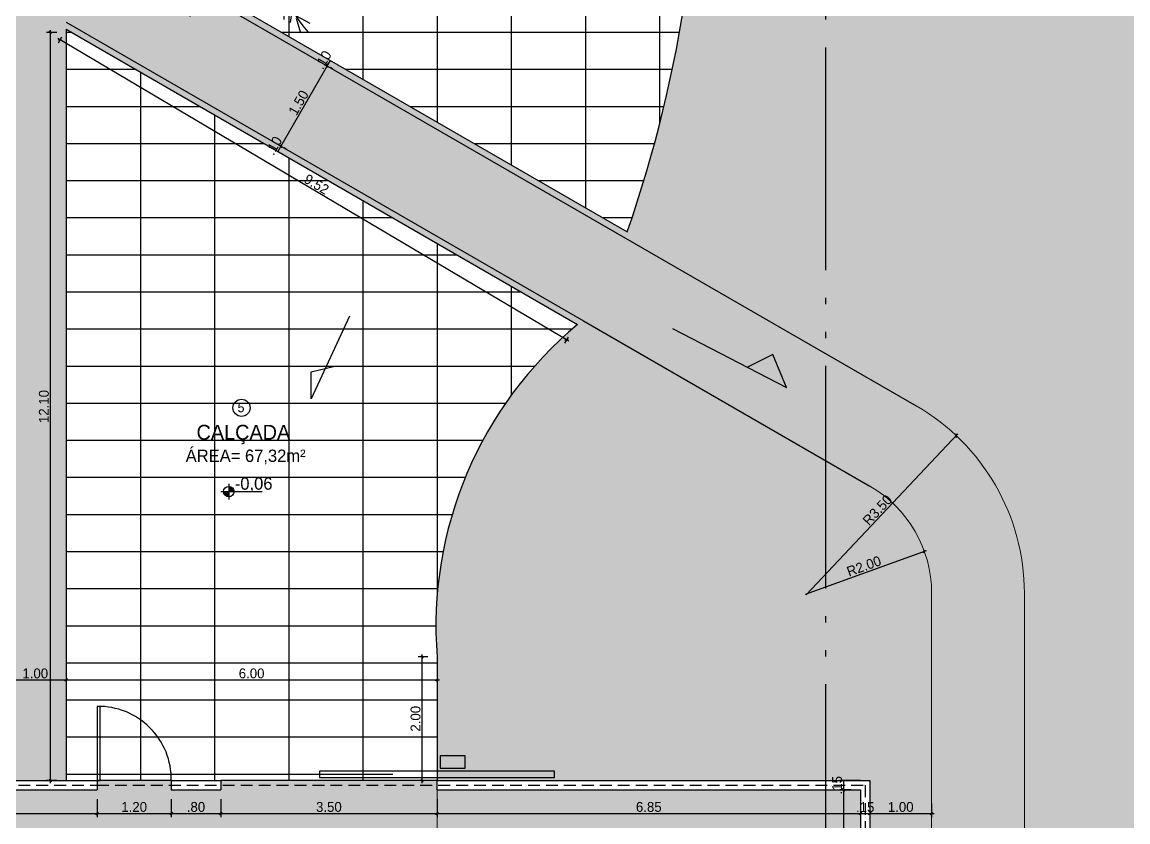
# Model space of a CAD drawing. Header units: feet. Extents: x 1734 to 1931, y 883 to 1088.
# Drawn here: x 1754.73 to 1772.62, y 894.96 to 907.9 of the extents above; entities that cross this region are included whole.
import ezdxf

# ---------------------------------------------------------------- set-up
doc = ezdxf.new("R2010")
doc.units = ezdxf.units.FT
doc.header["$LTSCALE"] = 0.3
doc.header["$MEASUREMENT"] = 0
doc.header["$PDMODE"] = 32
doc.header["$PDSIZE"] = 0.1
for name, pattern in [('ACAD_ISO05W100', [33, 24, -3, 0, -3, 0, -3]), ('DASHED2', [0.375, 0.25, -0.125]), ('HIDDEN', [9.525, 6.35, -3.175])]:
    doc.linetypes.add(name, pattern=pattern)
doc.layers.get('0').update_dxf_attribs({"linetype": 'CONTINUOUS'})
doc.layers.get('Defpoints').update_dxf_attribs({"linetype": 'CONTINUOUS'})
for name, color, linetype in [('1', 1, 'CONTINUOUS'), ('2', 44, 'CONTINUOUS'), ('3', 3, 'CONTINUOUS'), ('4.', 4, 'CONTINUOUS'), ('Cotas', 1, 'CONTINUOUS'), ('demolição', 140, 'DASHED2'), ('LAYOUT 2', 1, 'CONTINUOUS'), ('LOTE', 5, 'CONTINUOUS'), ('projecao', 8, 'HIDDEN'), ('Texto', 44, 'CONTINUOUS')]:
    doc.layers.add(name, color=color, linetype=linetype)
doc.styles.add('ROMANS', font='romans')
doc.styles.add('style1', font='GOTHIC.TTF')
doc.styles.add('TP', font='arial.ttf', dxfattribs={"height": 0.1})
doc.dimstyles.new('ESC-100', dxfattribs={"dimtxt": 0.16, "dimasz": 0.04, "dimexe": 0.06, "dimexo": 0.15, "dimgap": 0.02, "dimtad": 1, "dimzin": 4, "dimdsep": 46, "dimtxsty": 'style1', "dimblk": 'OBLIQUE', "dimcen": 0.01, "dimdle": 0.04, "dimclrd": 14, "dimclre": 14, "dimclrt": 2, "dimazin": 0, "dimtfac": 1, "dimtix": 1, "dimtmove": 2, "dimatfit": 0, "dimldrblk": 'OPEN90', "dimfxl": 1, "dimtolj": 1, "dimtzin": 4, "dimlwd": -1, "dimlwe": -1, "dimarcsym": 0})

# ---------------------------------------------------------------- blocks, each defined once
blk = doc.blocks.new('planta 7')
at = {"color": 0}
for p, q in [((347.66, 294.69), (353.36, 307.49)), ((353.36, 307.49), (350.1, 295.85)), ((354.17, 298.18), (359.06, 305.74)), ((341.55, 289.45), (346.84, 304)), ((346.84, 304), (343.59, 291.78)), ((359.06, 299.92), (363.13, 304.58)), ((295.55, 294.11), (289.85, 297.01)), ((299.21, 294.69), (294.73, 298.76)), ((303.69, 291.78), (300.03, 300.5)), ((304.1, 299.34), (307.35, 290.03)), ((308.17, 290.61), (304.1, 299.34)), ((309.39, 297.6), (311.02, 287.71)), ((312.24, 287.71), (309.39, 297.6)), ((316.31, 295.85), (314.68, 285.38)), ((316.31, 284.22), (316.31, 295.85)), ((336.67, 281.31), (338.7, 298.18)), ((338.7, 298.18), (339.11, 285.96)), ((354.58, 297.6), (363.13, 297.6)), ((361.5, 300.5), (368.01, 299.92)), ((363.13, 297.6), (361.5, 300.5)), ((295.14, 293.52), (285.78, 292.36)), ((294.73, 290.61), (302.88, 291.78)), ((304.1, 291.2), (294.73, 290.61)), ((322.01, 292.36), (319.57, 280.72)), ((321.2, 278.98), (322.01, 292.36)), ((332.59, 294.11), (334.22, 277.82)), ((332.59, 276.65), (332.59, 294.11)), ((342.77, 289.45), (353.76, 291.2)), ((353.76, 291.2), (344.4, 291.2)), ((348.06, 294.11), (359.46, 294.69)), ((299.21, 287.12), (308.17, 289.45)), ((310.2, 287.71), (299.21, 287.12)), ((328.12, 288.29), (323.23, 275.49)), ((324.45, 273.16), (328.12, 288.29)), ((302.06, 283.63), (312.65, 285.96)), ((315.5, 284.22), (302.06, 283.63)), ((331.37, 282.47), (326.49, 269.67)), ((326.89, 267.34), (331.37, 282.47)), ((328.12, 285.96), (330.97, 270.84)), ((329.74, 266.76), (328.12, 285.96)), ((337.48, 283.63), (350.1, 285.38)), ((350.1, 285.38), (340.33, 285.96)), ((304.5, 280.14), (318.75, 280.72)), ((319.97, 278.4), (304.5, 280.14)), ((333, 276.65), (346.84, 281.31)), ((346.84, 281.31), (333.41, 278.98)), ((305.73, 276.65), (322.82, 275.49)), ((324.04, 273.16), (305.73, 276.65)), ((310.2, 272), (325.67, 269.67)), ((326.89, 266.76), (310.2, 272)), ((347.66, 276.65), (329.34, 266.76)), ((330.97, 262.69), (346.03, 272)), ((331.78, 270.84), (347.66, 276.65)), ((346.03, 272), (336.26, 263.85)), ((343.18, 264.44), (359.06, 273.16)), ((359.06, 273.16), (347.66, 264.44)), ((310.66, 267.96), (322.32, 261.21)), ((324.52, 261.21), (310.66, 267.96)), ((353.76, 263.27), (366.79, 270.84)), ((366.79, 270.84), (357.02, 263.27)), ((301.2, 262.56), (310.03, 258.95)), ((312.55, 259.4), (301.2, 262.56)), ((304.35, 264.81), (316.33, 260.75)), ((318.54, 260.75), (304.35, 264.81)), ((341.14, 251.06), (334.22, 263.27)), ((340.74, 263.85), (348.47, 249.89)), ((348.47, 249.89), (343.18, 263.85)), ((350.1, 263.85), (354.58, 249.31)), ((354.58, 249.31), (352.14, 263.85)), ((356.21, 262.69), (360.28, 250.47)), ((360.28, 250.47), (357.83, 262.69)), ((361.5, 262.11), (372.49, 265.02)), ((372.49, 265.02), (363.94, 261.53)), ((295.53, 261.21), (303.72, 257.15)), ((306.24, 258.05), (295.53, 261.21)), ((306.87, 258.05), (299.94, 251.3)), ((312.86, 259.4), (306.56, 253.55)), ((306.56, 253.55), (310.34, 258.95)), ((312.55, 254.45), (316.33, 260.75)), ((318.54, 260.3), (312.55, 254.45)), ((328.12, 260.36), (315.5, 248.73)), ((315.5, 248.73), (329.74, 258.62)), ((324.84, 261.66), (317.91, 253.55)), ((317.91, 253.55), (322.32, 260.75)), ((329.34, 260.36), (343.59, 254.55)), ((343.59, 254.55), (330.15, 258.04)), ((332.59, 262.11), (341.14, 251.06)), ((361.91, 260.95), (364.35, 248.73)), ((364.35, 248.73), (363.53, 260.36)), ((366.79, 259.2), (368.01, 248.15)), ((368.01, 248.15), (368.42, 258.04)), ((368.42, 259.2), (376.56, 260.95)), ((292.69, 253.55), (283.87, 254)), ((287.65, 257.15), (297.1, 255.35)), ((299.31, 255.8), (287.65, 257.15)), ((298.68, 255.35), (294.58, 249.49)), ((294.58, 249.49), (296.47, 254.9)), ((299.94, 251.3), (303.09, 257.15)), ((330.56, 255.13), (319.16, 244.07)), ((330.97, 255.13), (342.77, 251.06)), ((371.27, 256.87), (371.68, 247.57)), ((372.08, 256.87), (379.82, 256.87)), ((375.34, 253.96), (375.34, 246.4)), ((376.56, 253.96), (380.63, 252.22)), ((284.5, 248.59), (278.19, 246.79)), ((285.44, 248.59), (282.29, 242.74)), ((288.59, 250.4), (282.61, 251.3)), ((292.69, 252.65), (287.65, 246.34)), ((287.65, 246.34), (288.91, 250.85)), ((319.16, 244.07), (331.78, 252.22)), ((332.59, 248.73), (321.6, 238.84)), ((342.77, 251.06), (331.78, 251.64)), ((333, 249.31), (343.99, 244.07)), ((378.6, 250.47), (378.6, 246.4)), ((321.6, 238.84), (333.82, 246.4)), ((343.99, 244.07), (333.82, 246.4)), ((334.63, 242.91), (323.64, 231.86)), ((323.64, 231.86), (335.04, 241.17)), ((335.04, 242.33), (346.44, 239.42)), ((346.44, 239.42), (335.04, 240.58)), ((335.85, 237.09), (326.08, 226.62)), ((326.08, 226.62), (336.67, 234.77)), ((336.26, 237.09), (347.66, 233.6)), ((347.66, 233.6), (337.07, 234.77)), ((337.48, 230.11), (329.74, 221.39)), ((337.89, 230.69), (346.84, 227.79)), ((338.29, 226.62), (333, 219.06)), ((338.29, 227.79), (347.25, 224.88)), ((338.7, 224.3), (347.25, 222.55)), ((338.7, 221.39), (335.04, 214.99)), ((339.11, 221.39), (345.21, 219.06)), ((339.11, 217.9), (337.48, 212.08)), ((339.92, 217.9), (343.59, 214.99))]:
    blk.add_line(p, q, dxfattribs=at)
for centre, radius, start, end in [((376.48, 255.23), 48.23, 103.1598, 172.8828), ((288.02, 253.26), 41.37, 11.0675, 94.0085), ((345.92, 219.16), 45.46, 39.604, 112.3619), ((326.94, 185.75), 75.48, 88.7203, 129.9117), ((124.92, 189.01), 216.42, 5.649, 19.4873)]:
    blk.add_arc(centre, radius, start, end, dxfattribs=at)
blk = doc.blocks.new('_Oblique')
at = {"color": 0, "linetype": 'ByBlock', "lineweight": -2}
blk.add_line((-0.5, -0.5), (0.5, 0.5), dxfattribs=at)
blk = doc.blocks.new('*D160')
at = {"layer": 'Cotas', "color": 14, "linetype": 'Continuous', "transparency": 16777216}
blk.add_line((1767.414, 898.633), (1769.868, 901.239), dxfattribs=at)
at = {"layer": 'Defpoints', "color": 0, "linetype": 'Continuous', "transparency": 16777216}
for p in [(1769.841, 901.21), (1767.442, 898.662)]:
    blk.add_point(p, dxfattribs=at)
at = {"layer": 'Cotas', "color": 14, "linetype": 'Continuous', "transparency": 16777216, "xscale": 0.04, "yscale": 0.04, "zscale": 0.04, "rotation": 46.72981498361556}
blk.add_blockref('_Oblique', (1769.841, 901.21), dxfattribs=at)
at = {"layer": 'Cotas', "color": 2, "linetype": 'Continuous', "transparency": 16777216, "insert": (1768.566, 900.007), "char_height": 0.16, "attachment_point": 5, "rotation": 46.7298, "style": 'style1'}
blk.add_mtext('\\A1;R3.50', dxfattribs=at)
blk = doc.blocks.new('_Open90')
at = {"color": 0, "linetype": 'ByBlock', "lineweight": -2}
for p, q in [((0, 0), (-1, 0)), ((-0.5, 0.5), (0, 0)), ((0, 0), (-0.5, -0.5))]:
    blk.add_line(p, q, dxfattribs=at)
blk = doc.blocks.new('*D161')
at = {"layer": 'Cotas', "color": 14, "linetype": 'Continuous', "transparency": 16777216}
blk.add_line((1767.404, 898.648), (1769.361, 899.353), dxfattribs=at)
at = {"layer": 'Defpoints', "color": 0, "linetype": 'Continuous', "transparency": 16777216}
for p in [(1769.323, 899.34), (1767.442, 898.662)]:
    blk.add_point(p, dxfattribs=at)
at = {"layer": 'Cotas', "color": 14, "linetype": 'Continuous', "transparency": 16777216, "xscale": 0.04, "yscale": 0.04, "zscale": 0.04, "rotation": 19.82346587252653}
blk.add_blockref('_Oblique', (1769.323, 899.34), dxfattribs=at)
at = {"layer": 'Cotas', "color": 2, "linetype": 'Continuous', "transparency": 16777216, "insert": (1768.347, 899.099), "char_height": 0.16, "attachment_point": 5, "rotation": 19.8235, "style": 'style1'}
blk.add_mtext('\\A1;R2.00', dxfattribs=at)
blk = doc.blocks.new('*D192')
at = {"layer": 'Cotas', "color": 14, "transparency": 16777216}
for p, q in [((1754.402, 897.26), (1755.482, 897.26)), ((1754.442, 897.302), (1754.442, 897.2)), ((1755.442, 897.302), (1755.442, 897.2))]:
    blk.add_line(p, q, dxfattribs=at)
at = {"layer": 'Defpoints', "color": 0, "transparency": 16777216}
for p in [(1754.442, 897.452), (1755.442, 897.452), (1755.442, 897.26)]:
    blk.add_point(p, dxfattribs=at)
at = {"layer": 'Cotas', "color": 14, "transparency": 16777216, "xscale": 0.04, "yscale": 0.04, "zscale": 0.04, "rotation": 180}
blk.add_blockref('_Oblique', (1754.442, 897.26), dxfattribs=at)
at = {"layer": 'Cotas', "color": 14, "transparency": 16777216, "xscale": 0.04, "yscale": 0.04, "zscale": 0.04}
blk.add_blockref('_Oblique', (1755.442, 897.26), dxfattribs=at)
at = {"layer": 'Cotas', "color": 2, "transparency": 16777216, "insert": (1754.942, 897.364), "char_height": 0.16, "attachment_point": 5, "style": 'style1'}
blk.add_mtext('\\A1;1.00', dxfattribs=at)
blk = doc.blocks.new('*D193')
at = {"layer": 'Cotas', "color": 14, "transparency": 16777216}
for p, q in [((1755.402, 897.26), (1761.482, 897.26)), ((1755.442, 897.302), (1755.442, 897.2)), ((1761.442, 897.302), (1761.442, 897.2))]:
    blk.add_line(p, q, dxfattribs=at)
at = {"layer": 'Defpoints', "color": 0, "transparency": 16777216}
for p in [(1755.442, 897.452), (1761.442, 897.452), (1761.442, 897.26)]:
    blk.add_point(p, dxfattribs=at)
at = {"layer": 'Cotas', "color": 14, "transparency": 16777216, "xscale": 0.04, "yscale": 0.04, "zscale": 0.04, "rotation": 180}
blk.add_blockref('_Oblique', (1755.442, 897.26), dxfattribs=at)
at = {"layer": 'Cotas', "color": 14, "transparency": 16777216, "xscale": 0.04, "yscale": 0.04, "zscale": 0.04}
blk.add_blockref('_Oblique', (1761.442, 897.26), dxfattribs=at)
at = {"layer": 'Cotas', "color": 2, "transparency": 16777216, "insert": (1758.442, 897.364), "char_height": 0.16, "attachment_point": 5, "style": 'style1'}
blk.add_mtext('\\A1;6.00', dxfattribs=at)
blk = doc.blocks.new('*D194')
at = {"layer": 'Cotas', "color": 14, "linetype": 'Continuous', "transparency": 16777216}
for p, q in [((1755.292, 907.731), (1755.126, 907.731)), ((1755.186, 895.591), (1755.186, 907.771)), ((1755.292, 895.631), (1755.126, 895.631))]:
    blk.add_line(p, q, dxfattribs=at)
at = {"layer": 'Defpoints', "color": 0, "linetype": 'Continuous', "transparency": 16777216}
for p in [(1755.186, 907.731), (1755.442, 907.731), (1755.442, 895.631)]:
    blk.add_point(p, dxfattribs=at)
at = {"layer": 'Cotas', "color": 14, "linetype": 'Continuous', "transparency": 16777216, "xscale": 0.04, "yscale": 0.04, "zscale": 0.04}
for p, rotation in [((1755.186, 907.731), 90), ((1755.186, 895.631), 270)]:
    blk.add_blockref('_Oblique', p, dxfattribs=dict(at, rotation=rotation))
at = {"layer": 'Cotas', "color": 2, "linetype": 'Continuous', "transparency": 16777216, "insert": (1755.082, 901.681), "char_height": 0.16, "attachment_point": 5, "rotation": 90, "style": 'style1'}
blk.add_mtext('\\A1;12.10', dxfattribs=at)
blk = doc.blocks.new('*D196')
at = {"layer": 'Cotas', "color": 14, "transparency": 16777216}
for p, q in [((1761.292, 897.631), (1761.138, 897.631)), ((1761.198, 897.671), (1761.198, 895.591)), ((1761.292, 895.631), (1761.138, 895.631))]:
    blk.add_line(p, q, dxfattribs=at)
at = {"layer": 'Defpoints', "color": 0, "transparency": 16777216}
for p in [(1761.442, 897.631), (1761.198, 895.631), (1761.442, 895.631)]:
    blk.add_point(p, dxfattribs=at)
at = {"layer": 'Cotas', "color": 14, "transparency": 16777216, "xscale": 0.04, "yscale": 0.04, "zscale": 0.04}
for p, rotation in [((1761.198, 897.631), 90), ((1761.198, 895.631), 270)]:
    blk.add_blockref('_Oblique', p, dxfattribs=dict(at, rotation=rotation))
at = {"layer": 'Cotas', "color": 2, "transparency": 16777216, "insert": (1761.094, 896.631), "char_height": 0.16, "attachment_point": 5, "rotation": 90, "style": 'style1'}
blk.add_mtext('\\A1;2.00', dxfattribs=at)
blk = doc.blocks.new('*D197')
at = {"layer": 'Cotas', "color": 14, "linetype": 'Continuous', "transparency": 16777216}
for p, q in [((1763.571, 902.74), (1755.306, 907.633)), ((1755.365, 907.655), (1755.31, 907.561)), ((1763.561, 902.802), (1763.506, 902.709))]:
    blk.add_line(p, q, dxfattribs=at)
at = {"layer": 'Defpoints', "color": 0, "linetype": 'Continuous', "transparency": 16777216}
for p in [(1755.341, 907.613), (1755.442, 907.784), (1763.637, 902.931)]:
    blk.add_point(p, dxfattribs=at)
at = {"layer": 'Cotas', "color": 14, "linetype": 'Continuous', "transparency": 16777216, "xscale": 0.04, "yscale": 0.04, "zscale": 0.04}
for p, rotation in [((1755.341, 907.613), 149.3706446532098), ((1763.536, 902.761), 329.3706446532098)]:
    blk.add_blockref('_Oblique', p, dxfattribs=dict(at, rotation=rotation))
at = {"layer": 'Cotas', "color": 2, "linetype": 'Continuous', "transparency": 16777216, "insert": (1759.492, 905.276), "char_height": 0.16, "attachment_point": 5, "rotation": 329.3706, "style": 'style1'}
blk.add_mtext('\\A1;9.52', dxfattribs=at)
blk = doc.blocks.new('*D198')
at = {"layer": 'Cotas', "color": 14, "linetype": 'Continuous', "transparency": 16777216}
for p, q in [((1758.896, 905.859), (1759.686, 907.227)), ((1759.751, 907.143), (1759.718, 907.163)), ((1759.001, 905.844), (1758.968, 905.864))]:
    blk.add_line(p, q, dxfattribs=at)
at = {"layer": 'Defpoints', "color": 0, "linetype": 'Continuous', "transparency": 16777216}
for p in [(1759.621, 907.218), (1759.666, 907.193), (1758.871, 905.919)]:
    blk.add_point(p, dxfattribs=at)
at = {"layer": 'Cotas', "color": 14, "linetype": 'Continuous', "transparency": 16777216, "xscale": 0.04, "yscale": 0.04, "zscale": 0.04}
for p, rotation in [((1759.666, 907.193), 60.00000000000489), ((1758.916, 905.894), 240.0000000000049)]:
    blk.add_blockref('_Oblique', p, dxfattribs=dict(at, rotation=rotation))
at = {"layer": 'Cotas', "color": 2, "linetype": 'Continuous', "transparency": 16777216, "insert": (1759.201, 906.595), "char_height": 0.16, "attachment_point": 5, "rotation": 60, "style": 'style1'}
blk.add_mtext('\\A1;1.50', dxfattribs=at)
blk = doc.blocks.new('*D199')
at = {"layer": 'Cotas', "color": 14, "linetype": 'Continuous', "transparency": 16777216}
for p, q in [((1759.668, 907.307), (1759.664, 907.309)), ((1759.666, 907.193), (1759.716, 907.279)), ((1759.751, 907.143), (1759.718, 907.163))]:
    blk.add_line(p, q, dxfattribs=at)
at = {"layer": 'Defpoints', "color": 0, "linetype": 'Continuous', "transparency": 16777216}
for p in [(1759.716, 907.279), (1759.621, 907.218), (1759.798, 907.232)]:
    blk.add_point(p, dxfattribs=at)
at = {"layer": 'Cotas', "color": 2, "linetype": 'Continuous', "transparency": 16777216, "insert": (1759.601, 907.288), "char_height": 0.16, "attachment_point": 5, "rotation": 60, "style": 'style1'}
blk.add_mtext('\\A1;.10', dxfattribs=at)
blk = doc.blocks.new('*D200')
at = {"layer": 'Cotas', "color": 14, "linetype": 'Continuous', "transparency": 16777216}
for p, q in [((1758.917, 905.893), (1758.867, 905.806)), ((1759.046, 905.819), (1758.969, 905.863)), ((1758.996, 905.732), (1758.919, 905.776))]:
    blk.add_line(p, q, dxfattribs=at)
at = {"layer": 'Defpoints', "color": 0, "linetype": 'Continuous', "transparency": 16777216}
for p in [(1758.916, 905.894), (1758.866, 905.807), (1758.867, 905.806)]:
    blk.add_point(p, dxfattribs=at)
at = {"layer": 'Cotas', "color": 2, "linetype": 'Continuous', "transparency": 16777216, "insert": (1758.802, 905.901), "char_height": 0.16, "attachment_point": 5, "rotation": 60, "style": 'style1'}
blk.add_mtext('\\A1;.10', dxfattribs=at)
blk = doc.blocks.new('*D253')
at = {"layer": 'Cotas', "color": 14, "transparency": 16777216}
for p, q in [((1736.442, 895.481), (1736.442, 895.039)), ((1755.942, 895.331), (1755.942, 895.039)), ((1736.402, 895.099), (1755.982, 895.099))]:
    blk.add_line(p, q, dxfattribs=at)
at = {"layer": 'Defpoints', "color": 0, "transparency": 16777216}
for p in [(1736.442, 895.631), (1755.942, 895.481), (1755.942, 895.099)]:
    blk.add_point(p, dxfattribs=at)
at = {"layer": 'Cotas', "color": 14, "transparency": 16777216, "xscale": 0.04, "yscale": 0.04, "zscale": 0.04, "rotation": 180}
blk.add_blockref('_Oblique', (1736.442, 895.099), dxfattribs=at)
at = {"layer": 'Cotas', "color": 14, "transparency": 16777216, "xscale": 0.04, "yscale": 0.04, "zscale": 0.04}
blk.add_blockref('_Oblique', (1755.942, 895.099), dxfattribs=at)
at = {"layer": 'Cotas', "color": 2, "transparency": 16777216, "insert": (1746.192, 895.204), "char_height": 0.16, "attachment_point": 5, "style": 'style1'}
blk.add_mtext('\\A1;19.50', dxfattribs=at)
blk = doc.blocks.new('*D254')
at = {"layer": 'Cotas', "color": 14, "transparency": 16777216}
for p, q in [((1755.942, 895.331), (1755.942, 895.039)), ((1757.142, 895.331), (1757.142, 895.039)), ((1755.902, 895.099), (1757.182, 895.099))]:
    blk.add_line(p, q, dxfattribs=at)
at = {"layer": 'Defpoints', "color": 0, "transparency": 16777216}
for p in [(1755.942, 895.481), (1757.142, 895.481), (1757.142, 895.099)]:
    blk.add_point(p, dxfattribs=at)
at = {"layer": 'Cotas', "color": 14, "transparency": 16777216, "xscale": 0.04, "yscale": 0.04, "zscale": 0.04, "rotation": 180}
blk.add_blockref('_Oblique', (1755.942, 895.099), dxfattribs=at)
at = {"layer": 'Cotas', "color": 14, "transparency": 16777216, "xscale": 0.04, "yscale": 0.04, "zscale": 0.04}
blk.add_blockref('_Oblique', (1757.142, 895.099), dxfattribs=at)
at = {"layer": 'Cotas', "color": 2, "transparency": 16777216, "insert": (1756.542, 895.204), "char_height": 0.16, "attachment_point": 5, "style": 'style1'}
blk.add_mtext('\\A1;1.20', dxfattribs=at)
blk = doc.blocks.new('*D255')
at = {"layer": 'Cotas', "color": 14, "transparency": 16777216}
for p, q in [((1757.142, 895.331), (1757.142, 895.039)), ((1757.942, 895.331), (1757.942, 895.039)), ((1757.102, 895.099), (1757.982, 895.099))]:
    blk.add_line(p, q, dxfattribs=at)
at = {"layer": 'Defpoints', "color": 0, "transparency": 16777216}
for p in [(1757.142, 895.481), (1757.942, 895.481), (1757.942, 895.099)]:
    blk.add_point(p, dxfattribs=at)
at = {"layer": 'Cotas', "color": 14, "transparency": 16777216, "xscale": 0.04, "yscale": 0.04, "zscale": 0.04, "rotation": 180}
blk.add_blockref('_Oblique', (1757.142, 895.099), dxfattribs=at)
at = {"layer": 'Cotas', "color": 14, "transparency": 16777216, "xscale": 0.04, "yscale": 0.04, "zscale": 0.04}
blk.add_blockref('_Oblique', (1757.942, 895.099), dxfattribs=at)
at = {"layer": 'Cotas', "color": 2, "transparency": 16777216, "insert": (1757.542, 895.204), "char_height": 0.16, "attachment_point": 5, "style": 'style1'}
blk.add_mtext('\\A1;.80', dxfattribs=at)
blk = doc.blocks.new('*D256')
at = {"layer": 'Cotas', "color": 14, "transparency": 16777216}
for p, q in [((1757.942, 895.331), (1757.942, 895.039)), ((1761.442, 895.331), (1761.442, 895.039)), ((1757.902, 895.099), (1761.482, 895.099))]:
    blk.add_line(p, q, dxfattribs=at)
at = {"layer": 'Defpoints', "color": 0, "transparency": 16777216}
for p in [(1757.942, 895.481), (1761.442, 895.481), (1761.442, 895.099)]:
    blk.add_point(p, dxfattribs=at)
at = {"layer": 'Cotas', "color": 14, "transparency": 16777216, "xscale": 0.04, "yscale": 0.04, "zscale": 0.04, "rotation": 180}
blk.add_blockref('_Oblique', (1757.942, 895.099), dxfattribs=at)
at = {"layer": 'Cotas', "color": 14, "transparency": 16777216, "xscale": 0.04, "yscale": 0.04, "zscale": 0.04}
blk.add_blockref('_Oblique', (1761.442, 895.099), dxfattribs=at)
at = {"layer": 'Cotas', "color": 2, "transparency": 16777216, "insert": (1759.692, 895.204), "char_height": 0.16, "attachment_point": 5, "style": 'style1'}
blk.add_mtext('\\A1;3.50', dxfattribs=at)
blk = doc.blocks.new('*D257')
at = {"layer": 'Cotas', "color": 14, "transparency": 16777216}
for p, q in [((1761.442, 895.331), (1761.442, 895.039)), ((1768.292, 895.331), (1768.292, 895.039)), ((1761.402, 895.099), (1768.332, 895.099))]:
    blk.add_line(p, q, dxfattribs=at)
at = {"layer": 'Defpoints', "color": 0, "transparency": 16777216}
for p in [(1761.442, 895.481), (1768.292, 895.481), (1768.292, 895.099)]:
    blk.add_point(p, dxfattribs=at)
at = {"layer": 'Cotas', "color": 14, "transparency": 16777216, "xscale": 0.04, "yscale": 0.04, "zscale": 0.04, "rotation": 180}
blk.add_blockref('_Oblique', (1761.442, 895.099), dxfattribs=at)
at = {"layer": 'Cotas', "color": 14, "transparency": 16777216, "xscale": 0.04, "yscale": 0.04, "zscale": 0.04}
blk.add_blockref('_Oblique', (1768.292, 895.099), dxfattribs=at)
at = {"layer": 'Cotas', "color": 2, "transparency": 16777216, "insert": (1764.867, 895.204), "char_height": 0.16, "attachment_point": 5, "style": 'style1'}
blk.add_mtext('\\A1;6.85', dxfattribs=at)
blk = doc.blocks.new('*D258')
at = {"layer": 'Cotas', "color": 14, "transparency": 16777216}
for p, q in [((1768.442, 895.481), (1768.442, 895.039)), ((1768.292, 895.331), (1768.292, 895.039)), ((1768.292, 895.099), (1768.442, 895.099))]:
    blk.add_line(p, q, dxfattribs=at)
at = {"layer": 'Defpoints', "color": 0, "transparency": 16777216}
for p in [(1768.442, 895.631), (1768.292, 895.481), (1768.442, 895.099)]:
    blk.add_point(p, dxfattribs=at)
at = {"layer": 'Cotas', "color": 2, "transparency": 16777216, "insert": (1768.367, 895.201), "char_height": 0.16, "attachment_point": 5, "style": 'style1'}
blk.add_mtext('\\A1;.15', dxfattribs=at)
blk = doc.blocks.new('*D259')
at = {"layer": 'Cotas', "color": 14, "transparency": 16777216}
for p, q in [((1768.442, 895.481), (1768.442, 895.039)), ((1768.402, 895.099), (1769.482, 895.099)), ((1769.442, 895.26), (1769.442, 895.039))]:
    blk.add_line(p, q, dxfattribs=at)
at = {"layer": 'Defpoints', "color": 0, "transparency": 16777216}
for p in [(1768.442, 895.631), (1769.442, 895.41), (1769.442, 895.099)]:
    blk.add_point(p, dxfattribs=at)
at = {"layer": 'Cotas', "color": 14, "transparency": 16777216, "xscale": 0.04, "yscale": 0.04, "zscale": 0.04, "rotation": 180}
blk.add_blockref('_Oblique', (1768.442, 895.099), dxfattribs=at)
at = {"layer": 'Cotas', "color": 14, "transparency": 16777216, "xscale": 0.04, "yscale": 0.04, "zscale": 0.04}
blk.add_blockref('_Oblique', (1769.442, 895.099), dxfattribs=at)
at = {"layer": 'Cotas', "color": 2, "transparency": 16777216, "insert": (1768.942, 895.204), "char_height": 0.16, "attachment_point": 5, "style": 'style1'}
blk.add_mtext('\\A1;1.00', dxfattribs=at)
blk = doc.blocks.new('*D260')
at = {"layer": 'Cotas', "color": 14, "transparency": 16777216}
for p, q in [((1768.292, 895.631), (1767.956, 895.631)), ((1768.016, 895.631), (1768.016, 895.481)), ((1768.142, 895.481), (1767.956, 895.481))]:
    blk.add_line(p, q, dxfattribs=at)
at = {"layer": 'Defpoints', "color": 0, "transparency": 16777216}
for p in [(1768.442, 895.631), (1768.016, 895.481), (1768.292, 895.481)]:
    blk.add_point(p, dxfattribs=at)
at = {"layer": 'Cotas', "color": 2, "transparency": 16777216, "insert": (1767.914, 895.556), "char_height": 0.16, "attachment_point": 5, "rotation": 90, "style": 'style1'}
blk.add_mtext('\\A1;.15', dxfattribs=at)
blk = doc.blocks.new('*D261')
at = {"layer": 'Cotas', "color": 14, "transparency": 16777216}
for p, q in [((1768.142, 895.481), (1767.956, 895.481)), ((1768.016, 895.521), (1768.016, 883.941)), ((1768.142, 883.981), (1767.956, 883.981))]:
    blk.add_line(p, q, dxfattribs=at)
at = {"layer": 'Defpoints', "color": 0, "transparency": 16777216}
for p in [(1768.292, 895.481), (1768.016, 883.981), (1768.292, 883.981)]:
    blk.add_point(p, dxfattribs=at)
at = {"layer": 'Cotas', "color": 14, "transparency": 16777216, "xscale": 0.04, "yscale": 0.04, "zscale": 0.04}
for p, rotation in [((1768.016, 895.481), 90), ((1768.016, 883.981), 270)]:
    blk.add_blockref('_Oblique', p, dxfattribs=dict(at, rotation=rotation))
at = {"layer": 'Cotas', "color": 2, "transparency": 16777216, "insert": (1767.912, 889.731), "char_height": 0.16, "attachment_point": 5, "rotation": 90, "style": 'style1'}
blk.add_mtext('\\A1;11.50', dxfattribs=at)
blk = doc.blocks.new('NIV_PL')
for p, q in [((-0.15, 0), (0.638, 0)), ((0, 0.15), (0, -0.15))]:
    blk.add_line(p, q)
at = {"const_width": 0.1}
for points in [[(-0.05, 0, 0.414214), (0, -0.05, 1)], [(0.05, 0, 0.414214), (0, 0.05, 1)]]:
    blk.add_lwpolyline(points, format="xyb", dxfattribs=at)
blk.add_circle((0, 0), 0.1)
at = {"color": 2, "style": 'ROMANS'}
blk.add_attdef('NIVEL', (0.116, 0.037), '', height=0.1, dxfattribs=at)

msp = doc.modelspace()

# ---------------------------------------------------------------- hatches: boundary and pattern name
at = {"linetype": 'Continuous', "true_color": 0xbdcb95}
h = msp.add_hatch(color=253, dxfattribs=at)
h.paths.add_polyline_path([(1791.942, 932.131, 0.414214), (1789.942, 934.131), (1739.942, 934.131, 0.414214), (1737.942, 932.131), (1737.942, 913.131, 0.414214), (1739.942, 911.131), (1751.906, 911.131, -0.131652), (1753.656, 910.662), (1755.442, 909.631), (1765.294, 903.943), (1769.192, 901.693, -0.267949), (1770.942, 898.662), (1770.942, 887.631, 0.414214), (1772.942, 885.631), (1789.942, 885.631, 0.414214), (1791.942, 887.631)])
h.paths.add_polyline_path([(1768.892, 912.631), (1768.892, 909.781), (1765.742, 909.781), (1765.709, 911.58, -0.083534), (1764.519, 904.506), (1755.442, 909.747), (1755.442, 912.531), (1765.688, 912.531, -0.011002), (1765.709, 911.58), (1765.742, 912.631), (1755.442, 912.631), (1755.442, 916.431), (1748.442, 916.431), (1748.442, 912.631), (1741.442, 912.631), (1741.442, 916.931), (1740.542, 916.931), (1740.542, 923.931), (1741.442, 923.931), (1741.442, 929.231), (1748.442, 929.231), (1748.442, 931.931), (1755.942, 931.931), (1755.942, 929.231), (1774.542, 929.231), (1774.542, 931.381), (1777.992, 931.381), (1777.992, 929.231), (1779.992, 929.231), (1779.992, 912.631)], flags=16)
h.paths.add_polyline_path([(1768.529, 930.841, 0.812596), (1762.744, 929.831), (1762.744, 929.331), (1762.593, 929.331), (1762.593, 929.831, -0.810376), (1768.66, 930.916)], flags=16)
h.paths.add_polyline_path([(1762.497, 929.38), (1762.497, 929.769), (1762.152, 929.769), (1762.152, 929.38)], flags=24)
h.paths.add_polyline_path([(1762.497, 929.08), (1762.497, 929.469), (1762.152, 929.469), (1762.152, 929.08)], flags=8)
h.paths.add_polyline_path([(1768.897, 929.79), (1768.897, 930.302), (1768.552, 930.302), (1768.552, 929.79)], flags=24)
for points in [[(1752.906, 909.363, 0.131652), (1751.906, 909.631), (1739.942, 909.631, -0.414214), (1736.442, 913.131), (1736.442, 907.631), (1754.442, 907.631), (1754.442, 895.631), (1755.442, 895.631), (1755.442, 907.784), (1763.715, 903.007, 0.243495), (1761.442, 897.631), (1761.442, 895.631), (1768.442, 895.631), (1768.442, 884.131), (1772.942, 884.131, -0.414214), (1769.442, 887.631), (1769.442, 898.662, 0.267949), (1768.442, 900.394), (1763.809, 903.068), (1755.442, 907.899)], [(1768.292, 895.481), (1761.442, 895.481), (1761.442, 894.837, -0.292551), (1768.292, 884.75)]]:
    msp.add_hatch(color=253, dxfattribs=at).paths.add_polyline_path(points)
at = {"layer": 'demolição', "linetype": 'Continuous'}
h = msp.add_hatch(color=255, dxfattribs=at)
h.dxf.hatch_style = 1
h.paths.add_polyline_path([(1793.442, 932.131, 0.414214), (1789.942, 935.631), (1739.942, 935.631, 0.414214), (1736.442, 932.131), (1736.442, 913.131, 0.414214), (1739.942, 909.631), (1751.906, 909.631, -0.131652), (1752.906, 909.363), (1755.442, 907.899), (1763.809, 903.068), (1768.442, 900.394, -0.267949), (1769.442, 898.662), (1769.442, 887.631, 0.414214), (1772.942, 884.131), (1789.942, 884.131, 0.414214), (1793.442, 887.631)])
h.paths.add_polyline_path([(1755.442, 909.631), (1753.656, 910.662, 0.131652), (1751.906, 911.131), (1739.942, 911.131, -0.414214), (1737.942, 913.131), (1737.942, 932.131, -0.414214), (1739.942, 934.131), (1789.942, 934.131, -0.414214), (1791.942, 932.131), (1791.942, 887.631, -0.414214), (1789.942, 885.631), (1772.942, 885.631, -0.414214), (1770.942, 887.631), (1770.942, 898.662, 0.267949), (1769.192, 901.693), (1765.294, 903.943)], flags=16)
h = msp.add_hatch(color=255, dxfattribs=at)
h.dxf.hatch_style = 1
h.paths.add_polyline_path([(1761.442, 894.837), (1761.442, 895.481), (1761.442, 895.631), (1757.942, 895.631), (1757.942, 895.481), (1757.142, 895.481), (1757.142, 895.631), (1755.942, 895.631), (1755.942, 895.481), (1736.292, 895.481), (1736.292, 892.631), (1758.187, 892.631, -0.381321), (1765.441, 884.131), (1768.292, 884.131, 0.307445)])

# ---------------------------------------------------------------- linework, layer by layer
at = {"layer": '1', "color": 251, "linetype": 'Continuous'}
for p, q in [((1760.242, 912.531), (1760.242, 906.976)), ((1761.442, 912.531), (1761.442, 906.283)), ((1762.642, 912.531), (1762.642, 905.59)), ((1763.842, 912.531), (1763.842, 904.897)), ((1765.042, 912.531), (1765.042, 906.251)), ((1759.042, 908.695), (1759.042, 907.668)), ((1755.533, 907.731), (1755.442, 907.731)), ((1765.364, 907.731), (1758.933, 907.731)), ((1756.572, 907.131), (1755.442, 907.131)), ((1756.642, 907.091), (1756.642, 895.631)), ((1765.246, 907.131), (1759.972, 907.131)), ((1757.611, 906.531), (1755.442, 906.531)), ((1757.842, 906.398), (1757.842, 895.631)), ((1765.111, 906.531), (1761.011, 906.531)), ((1758.65, 905.931), (1755.442, 905.931)), ((1764.958, 905.931), (1762.05, 905.931)), ((1759.042, 905.705), (1759.042, 895.631)), ((1759.69, 905.331), (1755.442, 905.331)), ((1764.786, 905.331), (1763.09, 905.331)), ((1760.242, 905.013), (1760.242, 895.631)), ((1760.729, 904.731), (1755.442, 904.731)), ((1764.595, 904.731), (1764.129, 904.731)), ((1761.442, 904.32), (1761.442, 898.616)), ((1761.768, 904.131), (1755.442, 904.131)), ((1762.807, 903.531), (1755.442, 903.531)), ((1762.642, 903.627), (1762.642, 901.864)), ((1763.637, 902.931), (1755.442, 902.931)), ((1763.017, 902.331), (1755.442, 902.331)), ((1762.547, 901.731), (1755.442, 901.731)), ((1762.18, 901.131), (1755.442, 901.131)), ((1761.897, 900.531), (1755.442, 900.531)), ((1761.685, 899.931), (1755.442, 899.931)), ((1761.539, 899.331), (1755.442, 899.331)), ((1761.452, 898.731), (1755.442, 898.731)), ((1761.423, 898.131), (1755.442, 898.131)), ((1761.442, 897.531), (1755.442, 897.531)), ((1761.442, 896.931), (1755.442, 896.931)), ((1761.442, 896.331), (1755.442, 896.331)), ((1760.729, 895.731), (1755.442, 895.731))]:
    msp.add_line(p, q, dxfattribs=at)
at = {"layer": '1', "linetype": 'Continuous'}
for p, q in [((1755.442, 909.747), (1764.519, 904.506)), ((1755.442, 909.631), (1765.294, 903.943)), ((1755.442, 907.899), (1763.809, 903.068)), ((1755.442, 907.784), (1763.715, 903.007)), ((1755.442, 907.784), (1755.442, 895.631)), ((1765.294, 903.943), (1769.192, 901.693)), ((1763.809, 903.068), (1768.442, 900.394)), ((1761.442, 897.631), (1761.442, 895.631)), ((1757.142, 895.631), (1755.942, 895.631)), ((1761.442, 895.631), (1757.942, 895.631))]:
    msp.add_line(p, q, dxfattribs=at)
at = {"layer": '1', "linetype": 'Continuous', "lineweight": 9}
for p, q in [((1769.442, 898.662), (1769.442, 887.631)), ((1770.942, 898.662), (1770.942, 887.631))]:
    msp.add_line(p, q, dxfattribs=at)
at = {"layer": '1', "linetype": 'Continuous'}
for centre, radius, start, end in [((1744.09, 911.58), 21.619, 340.8998, 2.5214), ((1767.771, 898.124), 6.348, 129.7099, 184.4495), ((1755.967, 895.656), 1.175, 358.7811, 91.2189)]:
    msp.add_arc(centre, radius, start, end, dxfattribs=at)
at = {"layer": '1', "linetype": 'Continuous', "lineweight": 9}
for radius in [3.5, 2]:
    msp.add_arc((1767.442, 898.662), radius, 0, 60, dxfattribs=at)
at = {"layer": '2', "linetype": 'Continuous'}
for points in [[(1755.992, 895.631), (1755.992, 896.831), (1755.942, 896.831), (1755.942, 895.631)], [(1761.894, 895.831), (1761.894, 896.031), (1761.494, 896.031), (1761.494, 895.831)], [(1763.342, 895.681), (1763.342, 895.781), (1759.542, 895.781), (1759.542, 895.681)]]:
    msp.add_lwpolyline(points, close=True, dxfattribs=at)
at = {"layer": '3'}
for p, q in [((1755.942, 895.631), (1755.942, 895.481)), ((1757.142, 895.631), (1757.142, 895.481)), ((1757.942, 895.631), (1757.942, 895.481)), ((1761.442, 895.481), (1761.442, 895.631))]:
    msp.add_line(p, q, dxfattribs=at)
for points in [[(1780.442, 935.781), (1736.292, 935.781), (1736.292, 895.481), (1755.942, 895.481)], [(1761.442, 895.481), (1768.292, 895.481), (1768.292, 883.981), (1793.592, 883.981), (1793.592, 935.781)], [(1736.442, 895.631), (1755.942, 895.631)], [(1736.442, 895.631), (1755.942, 895.631)], [(1736.442, 895.631), (1755.942, 895.631)], [(1757.142, 895.631), (1757.942, 895.631)], [(1757.142, 895.631), (1757.942, 895.631)], [(1757.142, 895.631), (1757.942, 895.631)], [(1757.142, 895.631), (1757.942, 895.631)], [(1761.442, 895.631), (1768.442, 895.631), (1768.442, 884.131)], [(1757.142, 895.481), (1757.942, 895.481)]]:
    msp.add_lwpolyline(points, dxfattribs=at)
at = {"layer": '4.', "color": 5, "linetype": 'ACAD_ISO05W100', "ltscale": 0.5}
msp.add_line((1767.733, 893.589), (1767.733, 937.332), dxfattribs=at)
at = {"layer": 'Cotas', "color": 14, "linetype": 'Continuous'}
for p, q in [((1760.024, 903.144), (1759.404, 901.807)), ((1759.404, 902.244), (1759.765, 902.331)), ((1759.404, 901.807), (1759.404, 902.244))]:
    msp.add_line(p, q, dxfattribs=at)
at = {"layer": 'LAYOUT 2', "linetype": 'Continuous'}
for p, q in [((1765.249, 902.945), (1767.094, 901.988)), ((1766.872, 902.525), (1766.462, 902.316)), ((1767.094, 901.988), (1766.872, 902.525))]:
    msp.add_line(p, q, dxfattribs=at)
at = {"layer": 'LOTE', "color": 1, "linetype": 'Continuous', "lineweight": 13}
msp.add_lwpolyline([(1768.292, 884.131, 0.307445), (1761.442, 894.837), (1761.442, 895.481)], format="xyb", dxfattribs=at)
at = {"layer": 'projecao', "ltscale": 0.1}
msp.add_lwpolyline([(1755.942, 895.556), (1768.367, 895.556), (1768.367, 884.056), (1793.517, 884.056), (1793.517, 935.706), (1736.367, 935.706), (1736.367, 895.556), (1755.942, 895.556)], dxfattribs=at)
at = {"layer": 'Texto', "color": 2}
msp.add_circle((1758.279, 901.661), 0.139, dxfattribs=at)

# ---------------------------------------------------------------- block references
at = {"xscale": 0.03750000000000001, "yscale": 0.03750000000000001, "zscale": 0.03750000000000001, "rotation": 90}
msp.add_blockref('planta 7', (1768.487, 897.296), dxfattribs=at)
at = {"layer": 'Texto', "linetype": 'Continuous', "ltscale": 0.4}
ref = msp.add_blockref('NIV_PL', (1758.073, 900.305), dxfattribs=dict(at, xscale=0.8446215679939147, yscale=0.8446215679939147, zscale=0.8446215679939147))
ref.add_attrib('NIVEL', '-0,06', (1758.17, 900.336), dxfattribs={"layer": '0', "height": 0.2, "style": 'style1'})

# ---------------------------------------------------------------- texts
at = {"layer": 'Texto', "linetype": 'Continuous', "ltscale": 0.4, "insert": (1758.271, 901.587), "char_height": 0.15, "width": 1.84656, "attachment_point": 8, "style": 'TP'}
msp.add_mtext('{\\fCentury Gothic|b0|i0|c0|p34;5}', dxfattribs=at)
at = {"layer": 'Texto', "insert": (1756.659, 901.385), "char_height": 0.1, "width": 3.44546, "attachment_point": 1, "style": 'style1'}
msp.add_mtext('\\pi0.89187;{\\H2.4x;CALÇADA \\P\\pi0.71662;\\H0.83333x;ÁREA= 67,32m²}', dxfattribs=at)

# ---------------------------------------------------------------- dimensions: what is measured, and where the dimension line sits
at = {"layer": 'Cotas', "linetype": 'Continuous'}
for base, p1, p2, angle, picture, middle in [((1755.186, 907.731), (1755.442, 895.631), (1755.442, 907.731), 90, '*D194', (1755.082, 901.681)), ((1759.716, 907.279), (1759.621, 907.218), (1759.798, 907.232), 240, '*D199', (1759.601, 907.288))]:
    dim = msp.add_linear_dim(base=base, p1=p1, p2=p2, angle=angle, dimstyle='ESC-100', dxfattribs=at)
    dim.commit()
    dim.dimension.update_dxf_attribs({"geometry": picture, "text_midpoint": middle})
for p1, p2, distance, picture, middle in [((1763.637, 902.931), (1755.442, 907.784), 0.198, '*D197', (1759.492, 905.276)), ((1758.871, 905.919), (1759.621, 907.218), -0.052, '*D198', (1759.201, 906.595)), ((1758.916, 905.894), (1758.866, 905.807), 0.002, '*D200', (1758.802, 905.901))]:
    dim = msp.add_aligned_dim(p1=p1, p2=p2, distance=distance, dimstyle='ESC-100', dxfattribs=at)
    dim.commit()
    dim.dimension.update_dxf_attribs({"geometry": picture, "text_midpoint": middle})
for mpoint, picture, middle in [((1769.841, 901.21), '*D160', (1768.566, 900.007)), ((1769.323, 899.34), '*D161', (1768.347, 899.099))]:
    dim = msp.add_radius_dim(center=(1767.442, 898.662), mpoint=mpoint, dimstyle='ESC-100', dxfattribs=at)
    dim.commit()
    dim.dimension.update_dxf_attribs({"geometry": picture, "text_midpoint": middle})
at = {"layer": 'Cotas'}
for base, p1, p2, picture, middle in [((1761.198, 895.631), (1761.442, 897.631), (1761.442, 895.631), '*D196', (1761.094, 896.631)), ((1768.016, 895.481), (1768.442, 895.631), (1768.292, 895.481), '*D260', (1767.914, 895.556)), ((1768.016, 883.981), (1768.292, 895.481), (1768.292, 883.981), '*D261', (1767.912, 889.731))]:
    dim = msp.add_linear_dim(base=base, p1=p1, p2=p2, angle=90, dimstyle='ESC-100', override={"dimtxt": 0.16}, dxfattribs=at)
    dim.commit()
    dim.dimension.update_dxf_attribs({"geometry": picture, "text_midpoint": middle})
for base, p1, p2, picture, middle in [((1755.442, 897.26), (1754.442, 897.452), (1755.442, 897.452), '*D192', (1754.942, 897.364)), ((1761.442, 897.26), (1755.442, 897.452), (1761.442, 897.452), '*D193', (1758.442, 897.364)), ((1755.942, 895.099), (1736.442, 895.631), (1755.942, 895.481), '*D253', (1746.192, 895.204)), ((1768.442, 895.099), (1768.292, 895.481), (1768.442, 895.631), '*D258', (1768.367, 895.201)), ((1769.442, 895.099), (1768.442, 895.631), (1769.442, 895.41), '*D259', (1768.942, 895.204)), ((1757.142, 895.099), (1755.942, 895.481), (1757.142, 895.481), '*D254', (1756.542, 895.204)), ((1757.942, 895.099), (1757.142, 895.481), (1757.942, 895.481), '*D255', (1757.542, 895.204)), ((1761.442, 895.099), (1757.942, 895.481), (1761.442, 895.481), '*D256', (1759.692, 895.204)), ((1768.292, 895.099), (1761.442, 895.481), (1768.292, 895.481), '*D257', (1764.867, 895.204))]:
    dim = msp.add_linear_dim(base=base, p1=p1, p2=p2, dimstyle='ESC-100', override={"dimtxt": 0.16}, dxfattribs=at)
    dim.commit()
    dim.dimension.update_dxf_attribs({"geometry": picture, "text_midpoint": middle})

doc.saveas('drawing.dxf')
